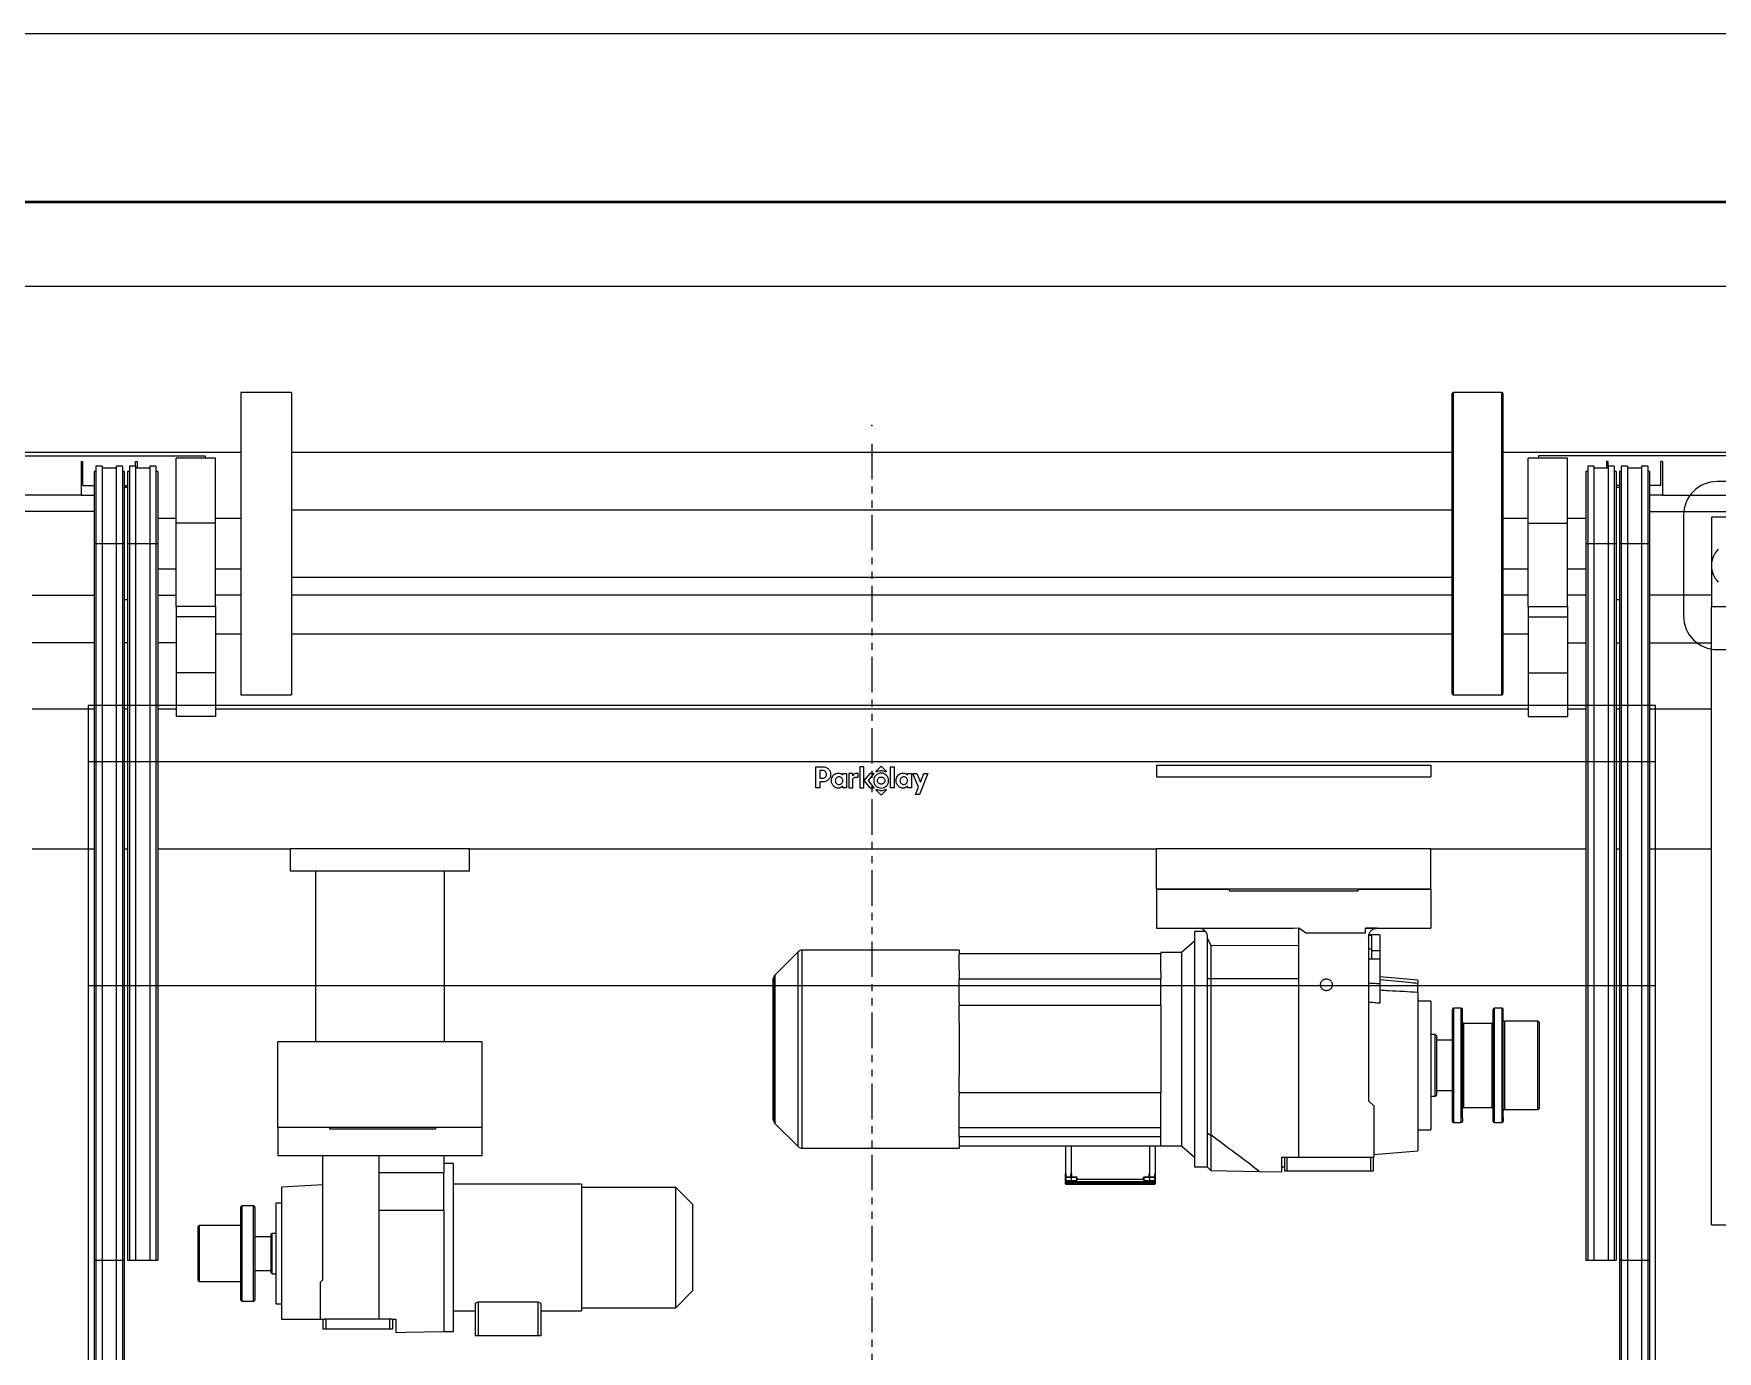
# Model space of a CAD drawing. Header units: inches. Extents: x -17229 to 23588, y -1896 to 20170.
# Drawn here: x 7327 to 10334, y 9623 to 11977 of the extents above; entities that cross this region are included whole.
import ezdxf
from ezdxf.enums import TextEntityAlignment as Align

# ---------------------------------------------------------------- set-up
doc = ezdxf.new("R2010")
doc.units = ezdxf.units.IN
doc.header["$MEASUREMENT"] = 0
doc.linetypes.add('PHANTOM', pattern=[12.7, 6.35, -1.27, 1.27, -1.27, 1.27, -1.27])
for name, color, linetype in [('PK24-EQUIPMENT', 150, 'Continuous'), ('PK24-LOGO', 7, 'Continuous'), ('PK24E', 7, 'Continuous'), ('PK24E-DATA', 7, 'Continuous'), ('PK24E-STRUCT-STEEL', 254, 'Continuous')]:
    doc.layers.add(name, color=color, linetype=linetype)
for name, color, linetype, true_color in [('PK24-SYS-ROOM', 8, 'Continuous', 0x808080), ('PK24E-HELPER', 253, 'PHANTOM', 0xa1a1a1), ('PK24E-SYS-LIFT', 31, 'Continuous', 0xffcc5a), ('PK24E-SYS-SHELF', 31, 'Continuous', 0xffcc5a)]:
    doc.layers.add(name, color=color, linetype=linetype, true_color=true_color)
doc.styles.add('Impact', font='impact.ttf', dxfattribs={"height": 5})
doc.styles.get("Standard").update_dxf_attribs({"font": 'arial.ttf'})

# ---------------------------------------------------------------- blocks, each defined once
blk = doc.blocks.new('ROOM-ARROWLIGHT--FRONT-COMP-PK24')
at = {"layer": 'PK24-EQUIPMENT', "lineweight": 5}
for p, q in [((49, 250), (11, 250)), ((5, 244), (5, 226)), ((11, 220), (49, 220))]:
    blk.add_line(p, q, dxfattribs=at)
for centre, start, end in [((11, 244), 90, 180), ((11, 226), 180, 270)]:
    blk.add_arc(centre, 6, start, end, dxfattribs=at)
at = {"layer": 'PK24-EQUIPMENT', "color": 3, "lineweight": 5}
for points in [[(11.21, 237.94), (10.4, 237.13), (10, 236.07), (10, 235)], [(10, 235), (10, 233.93), (10.4, 232.87), (11.21, 232.06)]]:
    blk.add_open_spline(points, degree=3, dxfattribs=at)
blk = doc.blocks.new('*U27')
at = {"layer": 'PK24-SYS-ROOM', "color": 2, "lineweight": 5}
for p, q in [((-140, 200), (140, 200)), ((-140, 160), (140, 160))]:
    blk.add_line(p, q, dxfattribs=at)
at = {"layer": 'PK24-SYS-ROOM', "lineweight": 5}
for points in [[(-294.09, 0), (294.09, 0), (294.09, 299.82), (-294.09, 299.82)], [(-140, 0), (140, 0), (140, 210), (-140, 210)]]:
    blk.add_lwpolyline(points, close=True, dxfattribs=at)
at = {"layer": 'PK24E-HELPER', "lineweight": 5}
for p in [(0, 300), (0, 260)]:
    blk.add_point(p, dxfattribs=at)
at = {"layer": 'PK24-SYS-ROOM', "lineweight": 5}
blk.add_blockref('ROOM-ARROWLIGHT--FRONT-COMP-PK24', (140, 0), dxfattribs=at)
at = {"layer": 'PK24-SYS-ROOM', "color": 3, "lineweight": 5, "style": 'Impact'}
blk.add_attdef('ROOMNO', text='', height=10, dxfattribs=at).set_placement((178.82, 230), align=Align.CENTER)
at = {"layer": 'PK24E-DATA', "lineweight": 5}
for tag, p in [('COMP_TYPE', (-150, 20)), ('GROUND_ID', (-150, 10)), ('LEVEL_ID', (-150, 0))]:
    blk.add_attdef(tag, p, '', height=5, dxfattribs=at)
blk = doc.blocks.new('LOGO----DECOR-PK24')
at = {"layer": 'PK24-LOGO', "lineweight": 5}
for p, q in [((-10, 2.13), (-8.71, 2.13)), ((-10, -1.62), (-10, 2.13)), ((-9.29, 1.47), (-9.29, 0.11)), ((-8.76, 1.47), (-9.29, 1.47)), ((-9.29, 0.11), (-8.76, 0.11)), ((-8.61, 1.46), (-8.76, 1.47)), ((-8.76, 0.11), (-8.61, 0.13)), ((-8.71, 2.13), (-8.43, 2.11)), ((-8.48, 1.42), (-8.61, 1.46)), ((-8.61, 0.13), (-8.48, 0.17)), ((-8.36, 1.35), (-8.48, 1.42)), ((-8.48, 0.17), (-8.36, 0.23)), ((-8.43, 2.11), (-8.3, 2.07)), ((-8.26, 1.27), (-8.36, 1.35)), ((-8.36, 0.23), (-8.26, 0.31)), ((-8.3, 2.07), (-8.17, 2.03)), ((-8.19, 1.17), (-8.26, 1.27)), ((-8.26, 0.31), (-8.19, 0.41)), ((-8.13, 1.05), (-8.19, 1.17)), ((-8.19, 0.41), (-8.13, 0.53)), ((-8.17, 2.03), (-7.94, 1.9)), ((-8.09, 0.93), (-8.13, 1.05)), ((-8.13, 0.53), (-8.09, 0.66)), ((-8.08, 0.79), (-8.09, 0.93)), ((-8.09, 0.66), (-8.08, 0.79)), ((-7.94, 1.9), (-7.74, 1.74)), ((-7.74, 1.74), (-7.58, 1.55)), ((-7.58, 0.04), (-7.74, -0.16)), ((-7.58, 1.55), (-7.46, 1.32)), ((-7.46, 0.27), (-7.58, 0.04)), ((-7.46, 1.32), (-7.38, 1.06)), ((-7.38, 0.52), (-7.46, 0.27)), ((-7.38, 1.06), (-7.36, 0.79)), ((-7.36, 0.79), (-7.38, 0.52)), ((-7.19, -0.02), (-7.16, 0.13)), ((-7.16, 0.13), (-7.11, 0.26)), ((-7.11, 0.26), (-6.98, 0.49)), ((-6.98, 0.49), (-6.82, 0.68)), ((-6.82, 0.68), (-6.62, 0.82)), ((-6.62, 0.82), (-6.41, 0.92)), ((-6.42, 0.06), (-6.48, -0.05)), ((-6.33, 0.17), (-6.42, 0.06)), ((-6.41, 0.92), (-6.19, 0.98)), ((-6.23, 0.25), (-6.33, 0.17)), ((-6.11, 0.31), (-6.23, 0.25)), ((-6.19, 0.98), (-5.97, 1)), ((-5.98, 0.35), (-6.11, 0.31)), ((-5.84, 0.36), (-5.98, 0.35)), ((-5.97, 1), (-5.74, 0.98)), ((-5.71, 0.35), (-5.84, 0.36)), ((-5.74, 0.98), (-5.53, 0.92)), ((-5.58, 0.31), (-5.71, 0.35)), ((-5.47, 0.24), (-5.58, 0.31)), ((-5.53, 0.92), (-5.35, 0.82)), ((-5.37, 0.16), (-5.47, 0.24)), ((-5.29, 0.06), (-5.37, 0.16)), ((-5.35, 0.82), (-5.21, 0.7)), ((-5.23, -0.06), (-5.29, 0.06)), ((-5.21, 0.7), (-5.21, 0.95)), ((-5.21, 0.95), (-4.5, 0.95)), ((-4.5, 0.95), (-4.5, -1.62)), ((-3.41, 0.95), (-4.11, 0.95)), ((-4.11, 0.95), (-4.11, -1.62)), ((-3.41, 0.53), (-3.41, 0.95)), ((-3.36, 0.62), (-3.41, 0.53)), ((-3.37, -0.03), (-3.32, 0.06)), ((-3.29, 0.71), (-3.36, 0.62)), ((-3.32, 0.06), (-3.26, 0.13)), ((-3.22, 0.78), (-3.29, 0.71)), ((-3.26, 0.13), (-3.19, 0.19)), ((-3.14, 0.84), (-3.22, 0.78)), ((-3.19, 0.19), (-3.11, 0.23)), ((-3.05, 0.89), (-3.14, 0.84)), ((-3.11, 0.23), (-3.02, 0.26)), ((-2.94, 0.92), (-3.05, 0.89)), ((-3.02, 0.26), (-2.92, 0.27)), ((-2.83, 0.94), (-2.94, 0.92)), ((-2.92, 0.27), (-2.42, 0.27)), ((-2.7, 0.95), (-2.83, 0.94)), ((-2.42, 0.95), (-2.7, 0.95)), ((-2.42, 0.27), (-2.42, 0.95)), ((-1.42, 2.13), (-2.13, 2.13)), ((-2.13, 2.13), (-2.13, -1.62)), ((-1.42, -1.62), (-1.42, 2.13)), ((-0.37, 0.95), (-1.42, -0.33)), ((-0.61, -0.33), (0.44, 0.95)), ((0.44, 0.95), (-0.37, 0.95)), ((0.44, 0.19), (0.36, -0.06)), ((0.56, 0.41), (0.44, 0.19)), ((0.72, 0.61), (0.56, 0.41)), ((0.92, 0.77), (0.72, 0.61)), ((0.77, 1.32), (0.79, 1.37)), ((0.78, 1.26), (0.77, 1.32)), ((0.81, 1.24), (0.78, 1.26)), ((0.79, 1.37), (1.61, 2.19)), ((0.85, 1.23), (0.81, 1.24)), ((0.89, 1.24), (0.85, 1.23)), ((1.07, 1.32), (0.89, 1.24)), ((1.15, 0.9), (0.92, 0.77)), ((1.27, 1.37), (1.07, 1.32)), ((1.07, -0.08), (1.13, 0.03)), ((1.13, 0.03), (1.21, 0.12)), ((1.4, 0.98), (1.15, 0.9)), ((1.21, 0.12), (1.3, 0.2)), ((1.46, 1.41), (1.27, 1.37)), ((1.3, 0.2), (1.41, 0.26)), ((1.67, 1), (1.4, 0.98)), ((1.41, 0.26), (1.54, 0.3)), ((1.67, 1.42), (1.46, 1.41)), ((1.54, 0.3), (1.67, 0.31)), ((1.61, 2.19), (1.67, 2.21)), ((1.67, 2.21), (1.73, 2.19)), ((1.87, 1.41), (1.67, 1.42)), ((1.94, 0.98), (1.67, 1)), ((1.67, 0.31), (1.8, 0.3)), ((1.73, 2.19), (2.54, 1.37)), ((1.8, 0.3), (1.92, 0.26)), ((2.07, 1.37), (1.87, 1.41)), ((1.92, 0.26), (2.03, 0.2)), ((2.19, 0.9), (1.94, 0.98)), ((2.03, 0.2), (2.13, 0.12)), ((2.26, 1.32), (2.07, 1.37)), ((2.13, 0.12), (2.2, 0.03)), ((2.41, 0.77), (2.19, 0.9)), ((2.2, 0.03), (2.26, -0.08)), ((2.45, 1.24), (2.26, 1.32)), ((2.61, 0.61), (2.41, 0.77)), ((2.48, 1.23), (2.45, 1.24)), ((2.52, 1.24), (2.48, 1.23)), ((2.55, 1.26), (2.52, 1.24)), ((2.54, 1.37), (2.57, 1.32)), ((2.57, 1.32), (2.55, 1.26)), ((2.78, 0.41), (2.61, 0.61)), ((2.9, 0.19), (2.78, 0.41)), ((2.98, -0.06), (2.9, 0.19)), ((3.31, 2.13), (4.01, 2.13)), ((3.31, -1.62), (3.31, 2.13)), ((4.01, 2.13), (4.01, -1.62)), ((4.37, -0.02), (4.4, 0.13)), ((4.4, 0.13), (4.45, 0.26)), ((4.45, 0.26), (4.58, 0.49)), ((4.58, 0.49), (4.74, 0.68)), ((4.74, 0.68), (4.93, 0.82)), ((4.93, 0.82), (5.15, 0.92)), ((5.14, 0.06), (5.08, -0.05)), ((5.23, 0.17), (5.14, 0.06)), ((5.15, 0.92), (5.37, 0.98)), ((5.33, 0.25), (5.23, 0.17)), ((5.45, 0.31), (5.33, 0.25)), ((5.37, 0.98), (5.59, 1)), ((5.58, 0.35), (5.45, 0.31)), ((5.72, 0.36), (5.58, 0.35)), ((5.59, 1), (5.82, 0.98)), ((5.85, 0.35), (5.72, 0.36)), ((5.82, 0.98), (6.03, 0.92)), ((5.98, 0.31), (5.85, 0.35)), ((6.09, 0.24), (5.98, 0.31)), ((6.03, 0.92), (6.21, 0.82)), ((6.19, 0.16), (6.09, 0.24)), ((6.27, 0.06), (6.19, 0.16)), ((6.21, 0.82), (6.35, 0.7)), ((6.32, -0.06), (6.27, 0.06)), ((6.35, 0.7), (6.35, 0.95)), ((6.35, 0.95), (7.06, 0.95)), ((7.06, 0.95), (7.06, -1.62)), ((8.33, -1.51), (7.31, 0.95)), ((7.31, 0.95), (8.05, 0.95)), ((8.05, 0.95), (8.68, -0.63)), ((10, 0.95), (8.51, -2.81)), ((8.68, -0.63), (9.27, 0.95)), ((9.27, 0.95), (10, 0.95)), ((-9.29, -1.62), (-10, -1.62)), ((-8.71, -0.55), (-9.29, -0.55)), ((-9.29, -0.55), (-9.29, -1.62)), ((-8.43, -0.52), (-8.71, -0.55)), ((-8.3, -0.49), (-8.43, -0.52)), ((-8.17, -0.44), (-8.3, -0.49)), ((-7.94, -0.32), (-8.17, -0.44)), ((-7.74, -0.16), (-7.94, -0.32)), ((-7.22, -0.33), (-7.21, -0.17)), ((-7.21, -0.5), (-7.22, -0.33)), ((-7.21, -0.17), (-7.19, -0.02)), ((-7.19, -0.65), (-7.21, -0.5)), ((-7.16, -0.79), (-7.19, -0.65)), ((-7.1, -0.92), (-7.16, -0.79)), ((-6.97, -1.15), (-7.1, -0.92)), ((-6.81, -1.34), (-6.97, -1.15)), ((-6.62, -1.48), (-6.81, -1.34)), ((-6.41, -1.59), (-6.62, -1.48)), ((-6.52, -0.18), (-6.53, -0.33)), ((-6.53, -0.33), (-6.52, -0.47)), ((-6.48, -0.05), (-6.52, -0.18)), ((-6.52, -0.47), (-6.48, -0.6)), ((-6.48, -0.6), (-6.42, -0.72)), ((-6.42, -0.72), (-6.33, -0.82)), ((-6.19, -1.65), (-6.41, -1.59)), ((-6.33, -0.82), (-6.23, -0.9)), ((-6.23, -0.9), (-6.11, -0.97)), ((-5.98, -1.67), (-6.19, -1.65)), ((-6.11, -0.97), (-5.98, -1.01)), ((-5.98, -1.01), (-5.84, -1.02)), ((-5.74, -1.65), (-5.98, -1.67)), ((-5.84, -1.02), (-5.71, -1.01)), ((-5.53, -1.57), (-5.74, -1.65)), ((-5.71, -1.01), (-5.58, -0.97)), ((-5.58, -0.97), (-5.47, -0.9)), ((-5.35, -1.47), (-5.53, -1.57)), ((-5.47, -0.9), (-5.37, -0.82)), ((-5.37, -0.82), (-5.29, -0.72)), ((-5.21, -1.33), (-5.35, -1.47)), ((-5.29, -0.72), (-5.23, -0.6)), ((-5.2, -0.19), (-5.23, -0.06)), ((-5.23, -0.6), (-5.2, -0.47)), ((-5.21, -1.62), (-5.21, -1.33)), ((-5.21, -1.33), (-5.21, -1.33)), ((-4.5, -1.62), (-5.21, -1.62)), ((-5.19, -0.33), (-5.2, -0.19)), ((-5.2, -0.47), (-5.19, -0.33)), ((-4.11, -1.62), (-3.41, -1.62)), ((-3.41, -0.21), (-3.4, -0.12)), ((-3.41, -1.62), (-3.41, -0.21)), ((-3.4, -0.12), (-3.37, -0.03)), ((-2.13, -1.62), (-1.42, -1.62)), ((-1.42, -0.33), (-0.37, -1.62)), ((0.44, -1.62), (-0.61, -0.33)), ((-0.37, -1.62), (0.44, -1.62)), ((0.36, -0.06), (0.33, -0.33)), ((0.33, -0.33), (0.36, -0.6)), ((0.36, -0.6), (0.44, -0.85)), ((0.44, -0.85), (0.56, -1.08)), ((0.56, -1.08), (0.72, -1.28)), ((0.72, -1.28), (0.92, -1.44)), ((0.77, -1.98), (0.78, -1.93)), ((0.79, -2.04), (0.77, -1.98)), ((0.78, -1.93), (0.81, -1.9)), ((1.61, -2.85), (0.79, -2.04)), ((0.81, -1.9), (0.85, -1.89)), ((0.85, -1.89), (0.89, -1.9)), ((0.89, -1.9), (1.07, -1.98)), ((0.92, -1.44), (1.15, -1.56)), ((1.02, -0.33), (1.03, -0.2)), ((1.03, -0.46), (1.02, -0.33)), ((1.03, -0.2), (1.07, -0.08)), ((1.07, -0.59), (1.03, -0.46)), ((1.13, -0.7), (1.07, -0.59)), ((1.07, -1.98), (1.27, -2.04)), ((1.21, -0.79), (1.13, -0.7)), ((1.15, -1.56), (1.4, -1.64)), ((1.3, -0.87), (1.21, -0.79)), ((1.27, -2.04), (1.46, -2.07)), ((1.41, -0.93), (1.3, -0.87)), ((1.4, -1.64), (1.67, -1.67)), ((1.54, -0.97), (1.41, -0.93)), ((1.46, -2.07), (1.67, -2.09)), ((1.67, -0.98), (1.54, -0.97)), ((1.67, -2.88), (1.61, -2.85)), ((1.8, -0.97), (1.67, -0.98)), ((1.67, -1.67), (1.94, -1.64)), ((1.67, -2.09), (1.87, -2.07)), ((1.73, -2.85), (1.67, -2.88)), ((2.54, -2.04), (1.73, -2.85)), ((1.92, -0.93), (1.8, -0.97)), ((1.87, -2.07), (2.07, -2.04)), ((2.03, -0.87), (1.92, -0.93)), ((1.94, -1.64), (2.19, -1.56)), ((2.13, -0.79), (2.03, -0.87)), ((2.07, -2.04), (2.26, -1.98)), ((2.2, -0.7), (2.13, -0.79)), ((2.19, -1.56), (2.41, -1.44)), ((2.26, -0.59), (2.2, -0.7)), ((2.26, -0.08), (2.3, -0.2)), ((2.3, -0.46), (2.26, -0.59)), ((2.26, -1.98), (2.45, -1.9)), ((2.3, -0.2), (2.31, -0.33)), ((2.31, -0.33), (2.3, -0.46)), ((2.41, -1.44), (2.61, -1.28)), ((2.45, -1.9), (2.48, -1.89)), ((2.48, -1.89), (2.52, -1.9)), ((2.52, -1.9), (2.55, -1.93)), ((2.57, -1.98), (2.54, -2.04)), ((2.55, -1.93), (2.57, -1.98)), ((2.61, -1.28), (2.78, -1.08)), ((2.78, -1.08), (2.9, -0.85)), ((2.9, -0.85), (2.98, -0.6)), ((3, -0.33), (2.98, -0.06)), ((2.98, -0.6), (3, -0.33)), ((4.01, -1.62), (3.31, -1.62)), ((4.34, -0.17), (4.37, -0.02)), ((4.34, -0.33), (4.34, -0.17)), ((4.34, -0.5), (4.34, -0.33)), ((4.37, -0.65), (4.34, -0.5)), ((4.4, -0.79), (4.37, -0.65)), ((4.46, -0.92), (4.4, -0.79)), ((4.59, -1.15), (4.46, -0.92)), ((4.75, -1.34), (4.59, -1.15)), ((4.94, -1.48), (4.75, -1.34)), ((5.15, -1.59), (4.94, -1.48)), ((5.04, -0.18), (5.03, -0.33)), ((5.03, -0.33), (5.04, -0.47)), ((5.08, -0.05), (5.04, -0.18)), ((5.04, -0.47), (5.08, -0.6)), ((5.08, -0.6), (5.14, -0.72)), ((5.14, -0.72), (5.23, -0.82)), ((5.37, -1.65), (5.15, -1.59)), ((5.23, -0.82), (5.33, -0.9)), ((5.33, -0.9), (5.45, -0.97)), ((5.58, -1.67), (5.37, -1.65)), ((5.45, -0.97), (5.58, -1.01)), ((5.58, -1.01), (5.72, -1.02)), ((5.81, -1.65), (5.58, -1.67)), ((5.72, -1.02), (5.85, -1.01)), ((6.03, -1.57), (5.81, -1.65)), ((5.85, -1.01), (5.98, -0.97)), ((5.98, -0.97), (6.09, -0.9)), ((6.21, -1.47), (6.03, -1.57)), ((6.09, -0.9), (6.19, -0.82)), ((6.19, -0.82), (6.27, -0.72)), ((6.35, -1.33), (6.21, -1.47)), ((6.27, -0.72), (6.32, -0.6)), ((6.36, -0.19), (6.32, -0.06)), ((6.32, -0.6), (6.36, -0.47)), ((6.35, -1.62), (6.35, -1.33)), ((6.35, -1.33), (6.35, -1.33)), ((7.06, -1.62), (6.35, -1.62)), ((6.37, -0.33), (6.36, -0.19)), ((6.36, -0.47), (6.37, -0.33)), ((7.8, -2.81), (8.33, -1.51)), ((8.51, -2.81), (7.8, -2.81))]:
    blk.add_line(p, q, dxfattribs=at)
blk = doc.blocks.new('ELIFT-DU--BACK-COMP-PKE24')
at = {"layer": 'PK24E-SYS-LIFT', "linetype": 'Continuous', "lineweight": 5}
for p, q in [((-103.65, 182.15), (-112.75, 182.15)), ((-112.75, 182.15), (-112.75, 128.15)), ((-103.65, 182.15), (-103.65, 128.15)), ((103.65, 128.35), (103.65, 181.95)), ((112.55, 182.15), (103.85, 182.15)), ((103.85, 182.15), (103.85, 128.15)), ((112.55, 128.15), (112.55, 182.15)), ((112.75, 181.95), (112.75, 128.35)), ((-112.75, 171.45), (-153.5, 171.45)), ((103.65, 171.45), (-103.65, 171.45)), ((153.5, 171.45), (112.75, 171.45)), ((-153.5, 170.85), (-119.1, 170.85)), ((-141.25, 169.8), (-141.25, 163.8)), ((-141.25, 169.8), (-140.95, 169.8)), ((-140.95, 165.55), (-140.95, 169.8)), ((-138.62, 168.98), (-138.62, 155.15)), ((-137.52, 168.98), (-138.62, 168.98)), ((-137.52, 168.98), (-137.52, 155.15)), ((-134.98, 168.6), (-137.52, 168.6)), ((-133.88, 168.98), (-134.98, 168.98)), ((-134.98, 168.98), (-134.98, 155.15)), ((-133.88, 168.98), (-133.88, 155.15)), ((-131.52, 168.98), (-132.62, 168.98)), ((-132.62, 168.98), (-132.62, 155.15)), ((-131.55, 168.98), (-131.55, 169.8)), ((-131.55, 169.8), (-131.25, 169.8)), ((-131.52, 168.98), (-131.52, 155.15)), ((-128.98, 168.6), (-131.52, 168.6)), ((-131.25, 169.8), (-131.25, 168.6)), ((-127.88, 168.98), (-128.98, 168.98)), ((-128.98, 168.98), (-128.98, 155.15)), ((-127.88, 168.98), (-127.88, 155.15)), ((-117.25, 170.4), (-124.25, 170.4)), ((-124.25, 158.79), (-124.25, 170.4)), ((-119.1, 170.85), (-119.1, 170.4)), ((-117.25, 158.79), (-117.25, 170.4)), ((124.25, 170.4), (117.25, 170.4)), ((117.25, 158.79), (117.25, 170.4)), ((153.5, 170.85), (119.1, 170.85)), ((119.1, 170.85), (119.1, 170.4)), ((124.25, 158.79), (124.25, 170.4)), ((128.98, 168.98), (127.88, 168.98)), ((127.88, 168.98), (127.88, 155.15)), ((128.98, 168.98), (128.98, 155.15)), ((131.52, 168.6), (128.98, 168.6)), ((131.25, 169.8), (131.25, 168.6)), ((131.55, 169.8), (131.25, 169.8)), ((132.62, 168.98), (131.52, 168.98)), ((131.52, 168.98), (131.52, 155.15)), ((131.55, 168.98), (131.55, 169.8)), ((132.62, 168.98), (132.62, 155.15)), ((134.98, 168.98), (133.88, 168.98)), ((133.88, 168.98), (133.88, 155.15)), ((134.98, 168.98), (134.98, 155.15)), ((137.52, 168.6), (134.98, 168.6)), ((137.52, 168.98), (137.52, 155.15)), ((138.62, 168.98), (137.52, 168.98)), ((138.62, 168.98), (138.62, 155.15)), ((140.95, 165.55), (140.95, 169.8)), ((141.25, 169.8), (140.95, 169.8)), ((141.25, 169.8), (141.25, 163.8)), ((-140.95, 165.55), (-138.95, 165.55)), ((-138.62, 168.06), (-138.95, 168.06)), ((-138.95, 168.06), (-138.95, 155.15)), ((-133.55, 168.06), (-133.88, 168.06)), ((-133.55, 168.06), (-133.55, 155.15)), ((-133.55, 165.55), (-132.95, 165.55)), ((-132.62, 168.06), (-132.95, 168.06)), ((-132.95, 168.06), (-132.95, 155.15)), ((-127.55, 168.06), (-127.88, 168.06)), ((-127.55, 168.06), (-127.55, 155.15)), ((127.88, 168.06), (127.55, 168.06)), ((127.55, 168.06), (127.55, 155.15)), ((132.95, 168.06), (132.62, 168.06)), ((132.95, 168.06), (132.95, 155.15)), ((133.55, 165.55), (132.95, 165.55)), ((133.88, 168.06), (133.55, 168.06)), ((133.55, 168.06), (133.55, 155.15)), ((138.95, 168.06), (138.62, 168.06)), ((138.95, 168.06), (138.95, 155.15)), ((140.95, 165.55), (138.95, 165.55)), ((-141.25, 163.8), (-160, 163.8)), ((-141.25, 163.8), (-138.95, 163.8)), ((-132.95, 165.15), (-133.55, 165.15)), ((133.55, 165.15), (132.95, 165.15)), ((141.25, 163.8), (138.95, 163.8)), ((141.25, 163.8), (160, 163.8)), ((-138.95, 160.9), (-153.5, 160.9)), ((-124.25, 159.65), (-127.55, 159.65)), ((-112.75, 159.65), (-117.25, 159.65)), ((103.65, 161.15), (-103.65, 161.15)), ((117.25, 159.65), (112.75, 159.65)), ((127.55, 159.65), (124.25, 159.65)), ((138.95, 160.9), (153.5, 160.9)), ((182.5, 159.9), (150, 159.9)), ((150, 159.9), (150, 143.9)), ((-117.25, 158.79), (-124.25, 158.79)), ((-124.25, 143.9), (-124.25, 158.79)), ((-117.25, 143.9), (-117.25, 158.79)), ((117.25, 158.79), (124.25, 158.79)), ((117.25, 143.9), (117.25, 158.79)), ((124.25, 143.9), (124.25, 158.79)), ((-138.95, 155.15), (-138.95, 27.17)), ((-138.95, 155.15), (-138.62, 155.15)), ((-138.62, 155.15), (-138.62, 27.17)), ((-138.62, 155.15), (-137.52, 155.15)), ((-137.52, 155.15), (-137.52, 27.17)), ((-137.52, 155.15), (-134.98, 155.15)), ((-134.98, 155.15), (-134.98, 27.17)), ((-134.98, 155.15), (-133.88, 155.15)), ((-133.88, 155.15), (-133.88, 27.17)), ((-133.88, 155.15), (-133.55, 155.15)), ((-133.55, 155.15), (-133.55, 27.17)), ((-132.95, 155.15), (-132.62, 155.15)), ((-132.95, 155.15), (-132.95, 27.17)), ((-132.62, 155.15), (-131.52, 155.15)), ((-132.62, 155.15), (-132.62, 27.17)), ((-131.52, 155.15), (-131.52, 27.17)), ((-131.52, 155.15), (-128.98, 155.15)), ((-128.98, 155.15), (-127.88, 155.15)), ((-128.98, 155.15), (-128.98, 27.17)), ((-127.88, 155.15), (-127.88, 27.17)), ((-127.88, 155.15), (-127.55, 155.15)), ((-127.55, 155.15), (-127.55, 27.17)), ((127.55, 155.15), (127.88, 155.15)), ((127.55, 155.15), (127.55, 27.17)), ((127.88, 155.15), (127.88, 27.17)), ((127.88, 155.15), (128.98, 155.15)), ((128.98, 155.15), (128.98, 27.17)), ((128.98, 155.15), (131.52, 155.15)), ((131.52, 155.15), (131.52, 27.17)), ((131.52, 155.15), (132.62, 155.15)), ((132.62, 155.15), (132.62, 27.17)), ((132.62, 155.15), (132.95, 155.15)), ((132.95, 155.15), (132.95, 27.17)), ((133.55, 155.15), (133.55, 27.17)), ((133.55, 155.15), (133.88, 155.15)), ((133.88, 155.15), (134.98, 155.15)), ((133.88, 155.15), (133.88, 27.17)), ((134.98, 155.15), (134.98, 27.17)), ((134.98, 155.15), (137.52, 155.15)), ((137.52, 155.15), (138.62, 155.15)), ((137.52, 155.15), (137.52, 27.17)), ((138.62, 155.15), (138.62, 27.17)), ((138.62, 155.15), (138.95, 155.15)), ((138.95, 155.15), (138.95, 27.17)), ((-127.55, 150.65), (-124.25, 150.65)), ((-117.25, 150.65), (-112.75, 150.65)), ((112.75, 150.65), (117.25, 150.65)), ((124.25, 150.65), (127.55, 150.65)), ((-103.65, 149.15), (103.65, 149.15)), ((-150, 145.95), (-138.95, 145.95)), ((-133.55, 145.15), (-132.95, 145.15)), ((-127.55, 145.95), (-124.25, 145.95)), ((-112.75, 145.95), (-117.25, 145.95)), ((103.65, 145.95), (-103.65, 145.95)), ((117.25, 145.95), (112.75, 145.95)), ((127.55, 145.95), (124.25, 145.95)), ((132.95, 145.15), (133.55, 145.15)), ((150, 145.95), (138.95, 145.95)), ((-117.25, 143.9), (-124.25, 143.9)), ((-124.25, 143.9), (-124.25, 142.05)), ((-117.25, 142.05), (-124.25, 142.05)), ((-124.25, 142.05), (-124.25, 132.05)), ((-117.25, 143.9), (-117.25, 142.05)), ((-117.25, 142.05), (-117.25, 132.05)), ((117.25, 143.9), (124.25, 143.9)), ((117.25, 143.9), (117.25, 142.05)), ((117.25, 142.05), (124.25, 142.05)), ((117.25, 142.05), (117.25, 132.05)), ((124.25, 143.9), (124.25, 142.05)), ((124.25, 142.05), (124.25, 132.05)), ((150, 143.9), (182.5, 143.9)), ((150, 33.5), (150, 143.9)), ((-112.75, 138.95), (-117.25, 138.95)), ((103.65, 138.95), (-103.65, 138.95)), ((117.25, 138.95), (112.75, 138.95)), ((-138.95, 137.45), (-150, 137.45)), ((-132.95, 137.45), (-133.55, 137.45)), ((-124.25, 137.45), (-127.55, 137.45)), ((124.25, 137.45), (127.55, 137.45)), ((132.95, 137.45), (133.55, 137.45)), ((138.95, 137.45), (150, 137.45)), ((-117.25, 132.05), (-124.25, 132.05)), ((-124.25, 132.05), (-124.25, 124.3)), ((-117.25, 132.05), (-117.25, 124.3)), ((117.25, 132.05), (117.25, 124.3)), ((117.25, 132.05), (124.25, 132.05)), ((124.25, 132.05), (124.25, 124.3)), ((-112.75, 128.15), (-103.65, 128.15)), ((103.85, 128.15), (112.55, 128.15)), ((-150, 125.65), (-138.95, 125.65)), ((-133.55, 125.65), (-132.95, 125.65)), ((-127.55, 125.65), (-124.25, 125.65)), ((-117.25, 124.3), (-124.25, 124.3)), ((-117.25, 125.65), (117.25, 125.65)), ((117.25, 124.3), (124.25, 124.3)), ((124.25, 125.65), (127.55, 125.65)), ((132.95, 125.65), (133.55, 125.65)), ((138.95, 125.65), (150, 125.65)), ((50.85, 115.6), (50.85, 113.5)), ((50.85, 115.6), (99.85, 115.6)), ((99.85, 115.6), (99.85, 113.5)), ((50.85, 113.5), (99.85, 113.5)), ((-150, 100.65), (-138.95, 100.65)), ((-133.55, 100.65), (-132.95, 100.65)), ((-127.55, 100.65), (-103.85, 100.65)), ((-103.85, 96.65), (-103.85, 100.65)), ((-71.85, 100.65), (-103.85, 100.65)), ((-71.85, 96.65), (-71.85, 100.65)), ((-71.85, 100.65), (50.85, 100.65)), ((99.85, 100.65), (50.85, 100.65)), ((50.85, 93.45), (50.85, 100.65)), ((99.85, 93.45), (99.85, 100.65)), ((99.85, 100.65), (127.55, 100.65)), ((132.95, 100.65), (133.55, 100.65)), ((138.95, 100.65), (150, 100.65)), ((-71.85, 96.65), (-103.85, 96.65)), ((-99.35, 66.15), (-99.35, 96.65)), ((-76.35, 66.15), (-76.35, 96.65)), ((50.85, 93.45), (50.85, 86.45)), ((50.85, 93.45), (63.85, 93.45)), ((99.85, 93.45), (50.85, 93.45)), ((63.85, 93.45), (63.85, 93.15)), ((86.85, 93.15), (86.85, 93.45)), ((86.85, 93.45), (99.85, 93.45)), ((99.85, 93.45), (99.85, 86.45)), ((63.85, 93.15), (86.85, 93.15)), ((50.85, 86.45), (75.35, 86.45)), ((59.65, 85.85), (57.65, 85.85)), ((57.65, 85.85), (57.65, 43.85)), ((58.91, 86.38), (75.35, 86.45)), ((59.95, 84.6), (59.95, 84.95)), ((59.95, 84.6), (60.55, 83.39)), ((59.95, 77.47), (59.95, 84.6)), ((76.25, 86.45), (75.35, 86.41)), ((75.35, 86.41), (75.35, 86.45)), ((76.25, 83.45), (76.25, 86.45)), ((77.49, 85.65), (76.25, 86.45)), ((77.49, 85.65), (88.2, 85.65)), ((88.2, 86.45), (99.85, 86.45)), ((88.2, 85.65), (88.2, 86.45)), ((89.25, 85.15), (88.75, 85.15)), ((88.75, 84.95), (88.75, 55.65)), ((90.75, 85.27), (88.79, 85.27)), ((89.25, 85.15), (89.25, 82.71)), ((90.75, 85.27), (90.75, 82.48)), ((-13.14, 82.26), (-17.24, 78.16)), ((-13.14, 47.44), (-13.14, 82.26)), ((15.6, 82.55), (-12.44, 82.55)), ((-12.44, 47.15), (-12.44, 82.55)), ((15.6, 82.55), (15.6, 81.9)), ((15.6, 79.05), (15.6, 81.9)), ((51.6, 81.9), (15.6, 81.9)), ((55.3, 82.1), (51.6, 82.1)), ((51.6, 82.1), (51.6, 81.9)), ((51.6, 78.49), (51.6, 81.9)), ((57.65, 84.14), (55.3, 82.1)), ((55.3, 82.1), (55.3, 47.6)), ((60.55, 83.39), (76.25, 83.45)), ((60.55, 83.39), (60.55, 77.46)), ((76.25, 77.45), (76.25, 83.45)), ((89.25, 82.71), (88.75, 82.71)), ((89.25, 82.71), (89.25, 80.92)), ((89.25, 82.48), (90.75, 82.48)), ((90.75, 82.48), (90.75, 80.92)), ((15.6, 79.05), (15.6, 77.37)), ((51.6, 78.49), (51.6, 77.37)), ((90.75, 80.92), (88.75, 80.92)), ((90.75, 80.92), (90.75, 76.57)), ((-17.7, 77.35), (-17.7, 52.35)), ((-17.51, 52.04), (-17.51, 77.66)), ((-17.24, 51.54), (-17.24, 78.16)), ((15.6, 73.12), (15.6, 77.37)), ((51.6, 77.37), (15.6, 77.37)), ((51.6, 72.63), (51.6, 77.37)), ((59.95, 49.83), (59.95, 77.47)), ((59.95, 77.47), (60.55, 77.46)), ((60.55, 77.46), (76.25, 77.45)), ((60.55, 77.46), (60.55, 49.53)), ((76.25, 45.55), (76.25, 77.45)), ((97.55, 77.18), (90.75, 77.78)), ((97.55, 77.18), (97.55, 76.64)), ((97.55, 74.98), (97.55, 76.64)), ((15.6, 73.12), (15.6, 72.63)), ((15.6, 69.6), (15.6, 72.63)), ((51.6, 72.63), (15.6, 72.63)), ((51.6, 72.63), (51.6, 67.47)), ((97.55, 74.98), (97.55, 46.72)), ((99.85, 73.45), (97.55, 73.45)), ((99.85, 73.45), (99.85, 61.95)), ((15.6, 69.6), (15.6, 60.1)), ((103.7, 52.58), (103.7, 71.95)), ((105.3, 72.15), (103.9, 72.15)), ((103.9, 72.15), (103.9, 52.39)), ((105.3, 52.39), (105.3, 72.15)), ((105.5, 52.58), (105.5, 71.95)), ((110.8, 69.45), (105.7, 69.45)), ((105.7, 69.45), (105.7, 54.92)), ((110.8, 54.92), (110.8, 69.45)), ((111, 52.58), (111, 71.95)), ((112.6, 72.15), (111.2, 72.15)), ((111.2, 72.15), (111.2, 52.39)), ((112.6, 52.39), (112.6, 72.15)), ((112.8, 52.58), (112.8, 71.95)), ((119, 69.85), (113, 69.85)), ((113, 69.85), (113, 54.54)), ((119, 54.54), (119, 69.85)), ((119.2, 69.65), (119.2, 54.73)), ((51.6, 67.47), (51.6, 62.23)), ((100.65, 67.45), (99.85, 67.45)), ((100.85, 67.25), (100.65, 67.45)), ((100.65, 56.45), (100.65, 67.45)), ((100.85, 67.25), (100.85, 56.65)), ((103.7, 66.45), (100.85, 66.45)), ((-106.1, 50.85), (-106.1, 66.15)), ((-69.6, 66.15), (-106.1, 66.15)), ((-69.6, 50.85), (-69.6, 66.15)), ((51.6, 62.23), (51.6, 57.07)), ((99.85, 61.95), (99.85, 50.45)), ((15.6, 57.07), (15.6, 60.1)), ((100.85, 57.45), (103.7, 57.45)), ((15.6, 57.07), (15.6, 56.58)), ((51.6, 57.07), (15.6, 57.07)), ((15.6, 50.8), (15.6, 56.58)), ((51.6, 50.8), (51.6, 57.07)), ((89.65, 54.75), (88.75, 55.65)), ((89.65, 54.75), (89.65, 45.55)), ((99.85, 56.45), (100.65, 56.45)), ((100.65, 56.45), (100.85, 56.65)), ((105.7, 54.92), (105.7, 54.45)), ((105.7, 54.45), (110.8, 54.45)), ((110.8, 54.45), (110.8, 54.92)), ((113, 54.54), (113, 54.05)), ((119, 54.05), (119, 54.54)), ((119.2, 54.73), (119.2, 54.25)), ((-17.24, 51.54), (-13.14, 47.44)), ((103.7, 51.95), (103.7, 52.58)), ((103.9, 52.39), (103.9, 51.75)), ((103.9, 51.75), (105.3, 51.75)), ((105.3, 51.75), (105.3, 52.39)), ((105.5, 52.58), (105.5, 51.95)), ((111, 51.95), (111, 52.58)), ((111.2, 52.39), (111.2, 51.75)), ((111.2, 51.75), (112.6, 51.75)), ((112.6, 51.75), (112.6, 52.39)), ((112.8, 52.58), (112.8, 51.95)), ((113, 54.05), (119, 54.05)), ((-106.1, 50.85), (-106.1, 45.85)), ((-96.85, 50.85), (-106.1, 50.85)), ((-69.6, 50.85), (-106.1, 50.85)), ((-96.85, 50.65), (-96.85, 50.85)), ((-96.85, 50.65), (-77.95, 50.65)), ((-77.95, 50.85), (-77.95, 50.65)), ((-69.6, 50.85), (-77.95, 50.85)), ((-69.6, 45.85), (-69.6, 50.85)), ((51.6, 50.8), (15.6, 50.8)), ((15.6, 49.2), (15.6, 50.8)), ((15.6, 49.2), (15.6, 49.19)), ((51.6, 49.2), (15.6, 49.2)), ((15.6, 49.19), (15.6, 47.6)), ((51.6, 49.2), (51.6, 50.8)), ((51.6, 47.6), (51.6, 49.2)), ((59.95, 49.83), (60.54, 49.52)), ((59.95, 43.8), (59.95, 49.83)), ((60.55, 49.53), (60.54, 49.52)), ((60.54, 49.52), (60.54, 43.19)), ((97.55, 50.45), (99.85, 50.45)), ((-106.1, 45.85), (-88.05, 45.85)), ((-98.05, 23.65), (-98.05, 45.85)), ((-88.05, 45.85), (-88.05, 42.85)), ((-88.05, 45.85), (-69.6, 45.85)), ((-76.45, 45.85), (-76.45, 42.81)), ((-12.44, 47.15), (15.6, 47.15)), ((15.6, 47.6), (15.6, 47.15)), ((15.6, 47.6), (51.6, 47.6)), ((34.6, 47.6), (34.6, 42.6)), ((35.6, 47.6), (35.6, 42.6)), ((49.6, 47.6), (49.6, 42.6)), ((50.6, 47.6), (50.6, 42.6)), ((51.6, 47.6), (55.3, 47.6)), ((55.3, 47.6), (57.65, 45.56)), ((73.25, 45.55), (76.25, 45.55)), ((73.25, 42.95), (73.25, 45.55)), ((73.75, 43.05), (73.75, 45.55)), ((74.16, 45.55), (74.16, 43.05)), ((76.25, 45.55), (89.65, 45.55)), ((89.16, 43.05), (89.16, 45.55)), ((89.55, 45.55), (89.55, 43.05)), ((89.65, 46.03), (97.55, 46.72)), ((-88.05, 42.85), (-88.05, 36.05)), ((-88.05, 42.85), (-76.45, 42.81)), ((-74.75, 44.42), (-76.45, 44.42)), ((-76.45, 36.06), (-76.45, 42.81)), ((-74.75, 29.42), (-74.75, 44.42)), ((34.6, 42.6), (34.63, 42.6)), ((34.6, 42.05), (34.6, 42.6)), ((34.63, 42.6), (34.63, 42.05)), ((35.57, 42.05), (35.57, 42.6)), ((35.57, 42.6), (35.6, 42.6)), ((35.6, 42.6), (35.64, 42.6)), ((35.64, 42.6), (35.64, 42.05)), ((49.56, 42.05), (49.56, 42.6)), ((49.56, 42.6), (49.6, 42.6)), ((49.6, 42.6), (49.63, 42.6)), ((49.63, 42.6), (49.63, 42.05)), ((50.57, 42.6), (50.6, 42.6)), ((50.57, 42.05), (50.57, 42.6)), ((50.6, 42.6), (50.6, 42.05)), ((57.65, 43.85), (59.95, 43.85)), ((60.54, 43.19), (59.95, 43.8)), ((60.54, 43.19), (60.55, 43.17)), ((60.55, 43.17), (69.2, 43.02)), ((69.2, 43.02), (73.25, 42.95)), ((73.75, 43.8), (73.25, 43.8)), ((74.16, 43.05), (73.75, 43.05)), ((89.16, 43.05), (74.16, 43.05)), ((89.55, 43.05), (89.16, 43.05)), ((-98.05, 40.6), (-105.45, 40.21)), ((-105.45, 40.21), (-105.45, 16.65)), ((-51.85, 40.74), (-74.75, 40.74)), ((-51.85, 40.74), (-51.85, 29.42)), ((-35.01, 40.17), (-51.85, 40.17)), ((-31.95, 37.11), (-35.01, 40.17)), ((-35.01, 18.67), (-35.01, 40.17)), ((34.63, 42.05), (34.6, 42.05)), ((34.6, 42.05), (34.6, 41.95)), ((34.65, 41.95), (34.6, 41.95)), ((34.6, 41.38), (34.6, 41.95)), ((34.65, 41.38), (34.6, 41.38)), ((34.6, 41.26), (34.6, 41.38)), ((34.6, 41.26), (34.6, 41.16)), ((34.65, 41.16), (34.6, 41.16)), ((34.6, 41.09), (34.6, 41.16)), ((34.65, 41.09), (34.6, 41.09)), ((34.6, 40.99), (34.6, 41.09)), ((34.6, 40.98), (34.6, 40.99)), ((34.6, 40.88), (34.6, 40.98)), ((34.6, 40.82), (34.6, 40.88)), ((34.63, 42.05), (35.57, 42.05)), ((34.65, 42), (34.66, 42)), ((34.65, 41.95), (34.65, 42)), ((35.6, 41.95), (34.65, 41.95)), ((34.65, 41.95), (34.65, 41.38)), ((34.65, 41.33), (34.65, 41.38)), ((34.65, 41.38), (35.6, 41.38)), ((34.65, 41.33), (34.65, 41.21)), ((35.6, 41.33), (34.65, 41.33)), ((34.65, 41.21), (50.55, 41.21)), ((34.65, 41.21), (34.65, 41.16)), ((50.55, 41.16), (34.65, 41.16)), ((34.65, 41.16), (34.65, 41.09)), ((34.65, 41.09), (50.55, 41.09)), ((34.65, 41.09), (34.65, 40.94)), ((34.65, 40.94), (50.55, 40.94)), ((34.65, 40.94), (34.65, 40.83)), ((34.65, 40.83), (50.55, 40.83)), ((34.65, 40.83), (34.65, 40.77)), ((34.65, 40.77), (50.55, 40.77)), ((35.61, 42), (34.66, 42)), ((35.64, 42.05), (35.57, 42.05)), ((35.6, 42), (35.6, 41.95)), ((35.6, 41.95), (35.6, 41.38)), ((36.6, 41.95), (35.6, 41.95)), ((35.6, 41.33), (35.6, 41.38)), ((35.61, 42), (35.64, 42)), ((35.64, 42.05), (35.64, 42)), ((35.64, 42.05), (36.55, 42.05)), ((36.55, 42), (35.64, 42)), ((36.55, 42), (36.55, 42.05)), ((36.65, 41.95), (36.6, 41.95)), ((36.6, 41.64), (36.6, 41.95)), ((36.65, 41.64), (36.6, 41.64)), ((36.6, 41.51), (36.6, 41.64)), ((36.65, 41.95), (36.65, 41.64)), ((36.65, 41.64), (48.55, 41.64)), ((36.65, 41.64), (36.65, 41.59)), ((48.55, 41.59), (36.65, 41.59)), ((36.65, 41.59), (36.65, 41.46)), ((48.55, 41.64), (48.55, 41.95)), ((48.6, 41.95), (48.55, 41.95)), ((48.55, 41.64), (48.55, 41.59)), ((48.6, 41.64), (48.55, 41.64)), ((48.55, 41.46), (48.55, 41.59)), ((48.57, 41.44), (48.55, 41.46)), ((48.6, 41.95), (48.6, 41.64)), ((49.6, 41.95), (48.6, 41.95)), ((48.6, 41.64), (48.6, 41.51)), ((48.65, 42.05), (48.65, 42)), ((48.65, 42.05), (49.56, 42.05)), ((49.56, 42), (48.65, 42)), ((49.63, 42.05), (49.56, 42.05)), ((49.56, 42), (49.56, 42.05)), ((49.56, 42), (49.59, 42)), ((50.54, 42), (49.59, 42)), ((49.6, 41.95), (49.6, 42)), ((49.6, 41.95), (49.6, 41.38)), ((50.55, 41.95), (49.6, 41.95)), ((49.6, 41.38), (49.6, 41.33)), ((49.6, 41.38), (50.55, 41.38)), ((50.55, 41.33), (49.6, 41.33)), ((49.63, 42.05), (50.57, 42.05)), ((50.54, 42), (50.55, 42)), ((50.55, 42), (50.55, 41.95)), ((50.6, 41.95), (50.55, 41.95)), ((50.55, 41.38), (50.55, 41.95)), ((50.6, 41.38), (50.55, 41.38)), ((50.55, 41.38), (50.55, 41.33)), ((50.55, 41.21), (50.55, 41.33)), ((50.55, 41.21), (50.55, 41.16)), ((50.6, 41.16), (50.55, 41.16)), ((50.55, 41.09), (50.55, 41.16)), ((50.6, 41.09), (50.55, 41.09)), ((50.55, 40.94), (50.55, 41.09)), ((50.55, 40.83), (50.55, 40.94)), ((50.55, 40.77), (50.55, 40.83)), ((50.6, 42.05), (50.57, 42.05)), ((50.6, 41.95), (50.6, 42.05)), ((50.6, 41.95), (50.6, 41.38)), ((50.6, 41.38), (50.6, 41.26)), ((50.6, 41.16), (50.6, 41.26)), ((50.6, 41.16), (50.6, 41.09)), ((50.6, 41.09), (50.6, 40.99)), ((50.6, 40.99), (50.6, 40.98)), ((50.6, 40.98), (50.6, 40.88)), ((50.6, 40.88), (50.6, 40.82)), ((-112.75, 27.86), (-112.75, 36.65)), ((-110.45, 36.85), (-112.55, 36.85)), ((-112.55, 36.85), (-112.55, 27.85)), ((-110.45, 27.85), (-110.45, 36.85)), ((-110.25, 36.65), (-110.25, 27.86)), ((-105.45, 37.35), (-106.45, 37.35)), ((-106.45, 37.35), (-106.45, 28.35)), ((-31.95, 21.73), (-31.95, 37.11)), ((-120.35, 28.07), (-120.35, 33.15)), ((-112.75, 33.35), (-120.15, 33.35)), ((-120.15, 33.35), (-120.15, 28.05)), ((-88.05, 36.05), (-88.05, 16.65)), ((-76.45, 36.06), (-76.45, 14.35)), ((150, 33.5), (182.5, 33.5)), ((-107.35, 31.35), (-110.25, 31.35)), ((-107.15, 31.95), (-107.35, 31.75)), ((-107.35, 31.75), (-107.35, 28.35)), ((-106.45, 31.95), (-107.15, 31.95)), ((-107.15, 28.35), (-107.15, 31.95)), ((-138.95, 27.17), (-138.62, 27.17)), ((-138.62, 27.17), (-137.52, 27.17)), ((-137.52, 27.17), (-134.98, 27.17)), ((-134.98, 27.17), (-133.88, 27.17)), ((-133.88, 27.17), (-133.55, 27.17)), ((-132.95, 27.17), (-132.62, 27.17)), ((-132.62, 27.17), (-131.52, 27.17)), ((-131.52, 27.17), (-128.98, 27.17)), ((-128.98, 27.17), (-127.88, 27.17)), ((-127.88, 27.17), (-127.55, 27.17)), ((-120.35, 23.55), (-120.35, 28.07)), ((-120.15, 28.05), (-120.15, 23.35)), ((-112.75, 20.05), (-112.75, 27.86)), ((-112.55, 27.85), (-112.55, 19.85)), ((-110.45, 19.85), (-110.45, 27.85)), ((-110.25, 27.86), (-110.25, 20.05)), ((-107.35, 28.35), (-107.35, 24.95)), ((-107.15, 24.75), (-107.15, 28.35)), ((-106.45, 28.35), (-106.45, 19.35)), ((-74.75, 14.42), (-74.75, 29.42)), ((-51.85, 29.42), (-51.85, 18.1)), ((127.55, 27.17), (127.88, 27.17)), ((127.88, 27.17), (128.98, 27.17)), ((128.98, 27.17), (131.52, 27.17)), ((131.52, 27.17), (132.62, 27.17)), ((132.62, 27.17), (132.95, 27.17)), ((133.55, 27.17), (133.88, 27.17)), ((133.88, 27.17), (134.98, 27.17)), ((134.98, 27.17), (137.52, 27.17)), ((137.52, 27.17), (138.62, 27.17)), ((138.62, 27.17), (138.95, 27.17)), ((-110.25, 25.35), (-107.35, 25.35)), ((-107.35, 24.95), (-107.15, 24.75)), ((-107.15, 24.75), (-106.45, 24.75)), ((-120.15, 23.35), (-112.75, 23.35)), ((-98.05, 23.65), (-98.55, 23.15)), ((-98.55, 23.15), (-98.55, 16.65)), ((-35.01, 18.67), (-31.95, 21.73)), ((-112.55, 19.85), (-110.45, 19.85)), ((-106.45, 19.35), (-105.45, 19.35)), ((-74.75, 18.1), (-70.84, 18.1)), ((-70.84, 19.45), (-70.84, 13.65)), ((-70.34, 19.73), (-59.64, 19.73)), ((-70.34, 19.73), (-70.34, 13.65)), ((-59.64, 19.73), (-59.64, 13.65)), ((-59.14, 19.45), (-59.14, 13.65)), ((-59.14, 18.1), (-51.85, 18.1)), ((-51.85, 18.67), (-35.01, 18.67)), ((-98.55, 16.65), (-97.77, 16.65)), ((-98.05, 16.65), (-98.05, 14.85)), ((-97.46, 16.65), (-97.77, 16.65)), ((-97.46, 14.85), (-97.46, 16.65)), ((-86.16, 16.65), (-97.46, 16.65)), ((-86.16, 16.65), (-86.16, 14.85)), ((-85.73, 16.65), (-86.16, 16.65)), ((-85.73, 16.65), (-85.05, 16.65)), ((-85.55, 14.85), (-85.55, 16.65)), ((-85.05, 16.65), (-85.05, 14.2)), ((-97.46, 14.85), (-98.05, 14.85)), ((-86.16, 14.85), (-97.46, 14.85)), ((-85.55, 14.85), (-86.16, 14.85)), ((-76.45, 14.42), (-74.75, 14.42)), ((-70.34, 13.65), (-70.84, 13.65)), ((-59.64, 13.65), (-70.34, 13.65)), ((-59.14, 13.65), (-59.64, 13.65))]:
    blk.add_line(p, q, dxfattribs=at)
at = {"layer": 'PK24E-SYS-LIFT', "linetype": 'Continuous', "lineweight": 5, "flags": 128}
for points in [[(90.15, 86.45), (88.75, 86.45), (88.2, 86.45)], [(34.6, 40.98), (34.6, 40.98), (34.6, 40.98)], [(50.6, 40.98), (50.6, 40.98), (50.6, 40.98)], [(-76.45, 36.06), (-76.96, 36.06), (-88.05, 36.05)], [(-76.45, 14.35), (-83.29, 14.23), (-85.05, 14.2)]]:
    blk.add_lwpolyline(points, dxfattribs=at)
at = {"layer": 'PK24E-SYS-LIFT', "linetype": 'Continuous', "lineweight": 5}
for centre, radius, start, end in [((103.85, 181.95), 0.2, 90, 180), ((112.55, 181.95), 0.2, 0, 90), ((103.85, 128.35), 0.2, 180, 270), ((112.55, 128.35), 0.2, 270, 0), ((58.45, 84.95), 1.5, 72.2431, 90), ((58.45, 84.95), 1.5, 0, 72.2431), ((90.25, 84.95), 1.5, 90, 93.9312), ((-12.44, 81.55), 1, 90, 135), ((-17.35, 77.35), 0.35, 117.8212, 180), ((-16.54, 77.45), 1, 135, 167.922), ((103.9, 71.95), 0.2, 90, 180), ((105.3, 71.95), 0.2, 0, 90), ((105.7, 69.65), 0.2, 180, 270), ((110.8, 69.65), 0.2, 270, 0), ((111.2, 71.95), 0.2, 90, 180), ((112.6, 71.95), 0.2, 0, 90), ((113, 70.05), 0.2, 180, 270), ((119, 69.65), 0.2, 0, 90), ((105.7, 54.25), 0.2, 90, 180), ((110.8, 54.25), 0.2, 0, 90), ((119, 54.25), 0.2, 270, 0), ((-17.35, 52.35), 0.35, 180, 242.1788), ((-16.54, 52.25), 1, 192.078, 225), ((103.9, 51.95), 0.2, 180, 270), ((105.3, 51.95), 0.2, 270, 0), ((111.2, 51.95), 0.2, 180, 270), ((112.6, 51.95), 0.2, 270, 0), ((113, 53.85), 0.2, 90, 180), ((-12.44, 48.15), 1, 225, 270), ((34.65, 42.05), 0.05, 180, 270), ((34.65, 41.38), 0.0498, 180.1824, 270.1807), ((34.65, 41.26), 0.0499, 180.1163, 270.1096), ((34.65, 40.99), 0.05, 180, 270), ((34.65, 40.88), 0.05, 180, 270), ((34.65, 40.82), 0.05, 180, 270), ((34.67, 42.04), 0.0446, 171.9544, 258.5816), ((35.61, 42.04), 0.0446, 171.9533, 258.5781), ((36.55, 41.95), 0.1, 0, 90), ((36.55, 41.95), 0.05, 0, 90), ((36.65, 41.64), 0.0497, 180.326, 270.3092), ((36.65, 41.51), 0.0498, 180.2454, 270.2381), ((48.65, 41.95), 0.1, 90, 180), ((48.55, 41.64), 0.0497, 269.6908, 359.674), ((48.55, 41.51), 0.0498, 269.7619, 359.7546), ((48.65, 41.95), 0.05, 90, 180), ((49.59, 42.04), 0.0446, 281.4219, 8.0467), ((50.53, 42.04), 0.0446, 281.4183, 8.0548), ((50.55, 42.05), 0.05, 270, 0), ((50.55, 41.38), 0.0498, 269.8178, 359.8259), ((50.55, 41.26), 0.0499, 269.889, 359.892), ((50.55, 40.99), 0.05, 270, 0), ((50.55, 40.88), 0.05, 270, 0), ((50.55, 40.82), 0.05, 270, 0), ((-112.55, 36.65), 0.2, 90, 180), ((-110.45, 36.65), 0.2, 0, 90), ((-120.15, 33.15), 0.2, 90, 180), ((-120.15, 23.55), 0.2, 180, 270), ((-112.55, 20.05), 0.2, 180, 270), ((-110.45, 20.05), 0.2, 270, 0), ((-76.2, 29.42), 11.32, 298.2486, 301.1629), ((-53.79, 29.42), 11.32, 238.8371, 241.7514)]:
    blk.add_arc(centre, radius, start, end, dxfattribs=at)
blk.add_ellipse((-195.13, 80.26), major_axis=(335.48, -139.68), ratio=0.263049, start_param=0.78, end_param=0.82023, dxfattribs=at)
for points, knots in [([(88.75, 84.95), (88.75, 85.03), (88.76, 85.2), (88.83, 85.45), (88.93, 85.68), (89.07, 85.89), (89.25, 86.08), (89.45, 86.23), (89.68, 86.34), (89.91, 86.42), (90.07, 86.44), (90.15, 86.45)], [0, 0, 0, 0, 0.11231, 0.224619, 0.336924, 0.449232, 0.561575, 0.673919, 0.786272, 0.898625, 1, 1, 1, 1]), ([(80.45, 77.08), (80.41, 77.03), (80.32, 76.93), (80.22, 76.74), (80.17, 76.54), (80.15, 76.33), (80.17, 76.13), (80.24, 75.93), (80.34, 75.75), (80.47, 75.59), (80.63, 75.46), (80.82, 75.37), (81.02, 75.31), (81.22, 75.29), (81.43, 75.32), (81.63, 75.38), (81.81, 75.48), (81.97, 75.61), (82.1, 75.78), (82.19, 75.96), (82.25, 76.16), (82.26, 76.37), (82.24, 76.57), (82.18, 76.77), (82.08, 76.95), (81.94, 77.11), (81.78, 77.24), (81.6, 77.33), (81.4, 77.39), (81.19, 77.41), (80.99, 77.38), (80.79, 77.32), (80.61, 77.22), (80.5, 77.13), (80.45, 77.08)], [0, 0, 0, 0, 0.031428, 0.062682, 0.093982, 0.125139, 0.156467, 0.187618, 0.218907, 0.250146, 0.281338, 0.312653, 0.343797, 0.375123, 0.406315, 0.437582, 0.468878, 0.500048, 0.531385, 0.562541, 0.593846, 0.625083, 0.65629, 0.687603, 0.718746, 0.750069, 0.781244, 0.812513, 0.843793, 0.874966, 0.906298, 0.937452, 0.96877, 1, 1, 1, 1]), ([(88.75, 76.68), (89.21, 76.65), (89.88, 76.62), (90.55, 76.58), (90.75, 76.57)], [0, 0, 0, 0, 0.693136, 1, 1, 1, 1]), ([(90.75, 77.27), (92.48, 77.12), (94.74, 76.91), (97.01, 76.69), (97.55, 76.64)], [0, 0, 0, 0, 0.761395, 1, 1, 1, 1]), ([(90.75, 76.57), (90.75, 76.35), (90.75, 75.9), (90.75, 75.22), (90.75, 74.55), (90.75, 73.97), (90.75, 73.46), (90.75, 73.18), (90.75, 73.04)], [0, 0, 0, 0, 0.175036, 0.355137, 0.530177, 0.710316, 0.853766, 1, 1, 1, 1]), ([(97.55, 74.98), (95.82, 75.08), (93.56, 75.2), (91.29, 75.34), (90.75, 75.37)], [0, 0, 0, 0, 0.761407, 1, 1, 1, 1]), ([(90.75, 73.04), (90.43, 73.07), (89.76, 73.14), (89.1, 73.2), (88.75, 73.24)], [0, 0, 0, 0, 0.481164, 1, 1, 1, 1]), ([(35.6, 41.38), (35.67, 41.38), (35.86, 41.38), (36.14, 41.4), (36.39, 41.42), (36.57, 41.46), (36.59, 41.49), (36.6, 41.51)], [0, 0, 0, 0, 0.136408, 0.350577, 0.566327, 0.783148, 1, 1, 1, 1]), ([(36.65, 41.46), (36.64, 41.44), (36.61, 41.41), (36.43, 41.38), (36.16, 41.35), (35.87, 41.33), (35.68, 41.33), (35.6, 41.33)], [0, 0, 0, 0, 0.216833, 0.433696, 0.649438, 0.863605, 1, 1, 1, 1]), ([(49.6, 41.33), (49.48, 41.33), (49.25, 41.34), (48.93, 41.36), (48.7, 41.39), (48.59, 41.42), (48.57, 41.43), (48.57, 41.44)], [0, 0, 0, 0, 0.240515, 0.481051, 0.722248, 0.964971, 1, 1, 1, 1]), ([(48.6, 41.51), (48.61, 41.5), (48.62, 41.47), (48.74, 41.44), (48.97, 41.41), (49.26, 41.39), (49.49, 41.38), (49.6, 41.38)], [0, 0, 0, 0, 0.146419, 0.361088, 0.574461, 0.787236, 1, 1, 1, 1]), ([(-105.45, 16.65), (-104.89, 16.65), (-103.76, 16.65), (-102.03, 16.65), (-100.3, 16.65), (-99.13, 16.65), (-98.55, 16.65)], [0, 0, 0, 0, 0.249379, 0.498844, 0.749416, 1, 1, 1, 1])]:
    blk.add_open_spline(points, degree=3, knots=knots, dxfattribs=at)
at = {"linetype": 'Continuous', "lineweight": 5}
blk.add_blockref('LOGO----DECOR-PK24', (0, 113.15), dxfattribs=at)
blk = doc.blocks.new('*U37')
at = {"layer": 'PK24E-HELPER', "lineweight": 5}
blk.add_line((0, 256.77), (0, -399.4), dxfattribs=at)
at = {"layer": 'PK24E-STRUCT-STEEL', "lineweight": 5}
blk.add_lwpolyline([(-154.5, 299.82), (154.5, 299.82), (154.5, 284.82), (-154.5, 284.82)], close=True, dxfattribs=at)
at = {"layer": 'PK24E-SYS-LIFT', "lineweight": 5}
for p, q in [((-138.95, 110.94), (-138.95, -24.33)), ((-138.62, 110.94), (-138.62, -24.33)), ((-137.52, 110.94), (-137.52, -24.33)), ((-134.98, 110.94), (-134.98, -24.33)), ((-133.88, 110.94), (-133.88, -24.33)), ((-133.55, 110.94), (-133.55, -24.33)), ((133.55, 110.94), (133.55, -24.33)), ((133.88, 110.94), (133.88, -24.33)), ((134.98, 110.94), (134.98, -24.33)), ((137.52, 110.94), (137.52, -24.33)), ((138.62, 110.94), (138.62, -24.33)), ((138.95, 110.94), (138.95, -24.33))]:
    blk.add_line(p, q, dxfattribs=at)
at = {"layer": 'PK24E-SYS-SHELF', "lineweight": 5}
blk.add_blockref('ELIFT-DU--BACK-COMP-PKE24', (0, 83.77), dxfattribs=at)

msp = doc.modelspace()

# ---------------------------------------------------------------- linework, layer by layer
for p, q in [((11964.8, 11976.7), (5683, 11976.7)), ((11764.8, 11676.7), (5883, 11676.7))]:
    msp.add_line(p, q)

# ---------------------------------------------------------------- block references
at = {"layer": 'PK24E', "lineweight": 5, "xscale": 10, "yscale": 10, "zscale": 10}
for name in ['*U27', '*U37']:
    msp.add_blockref(name, (8823.9, 8676.7), dxfattribs=at)

doc.saveas('drawing.dxf')
